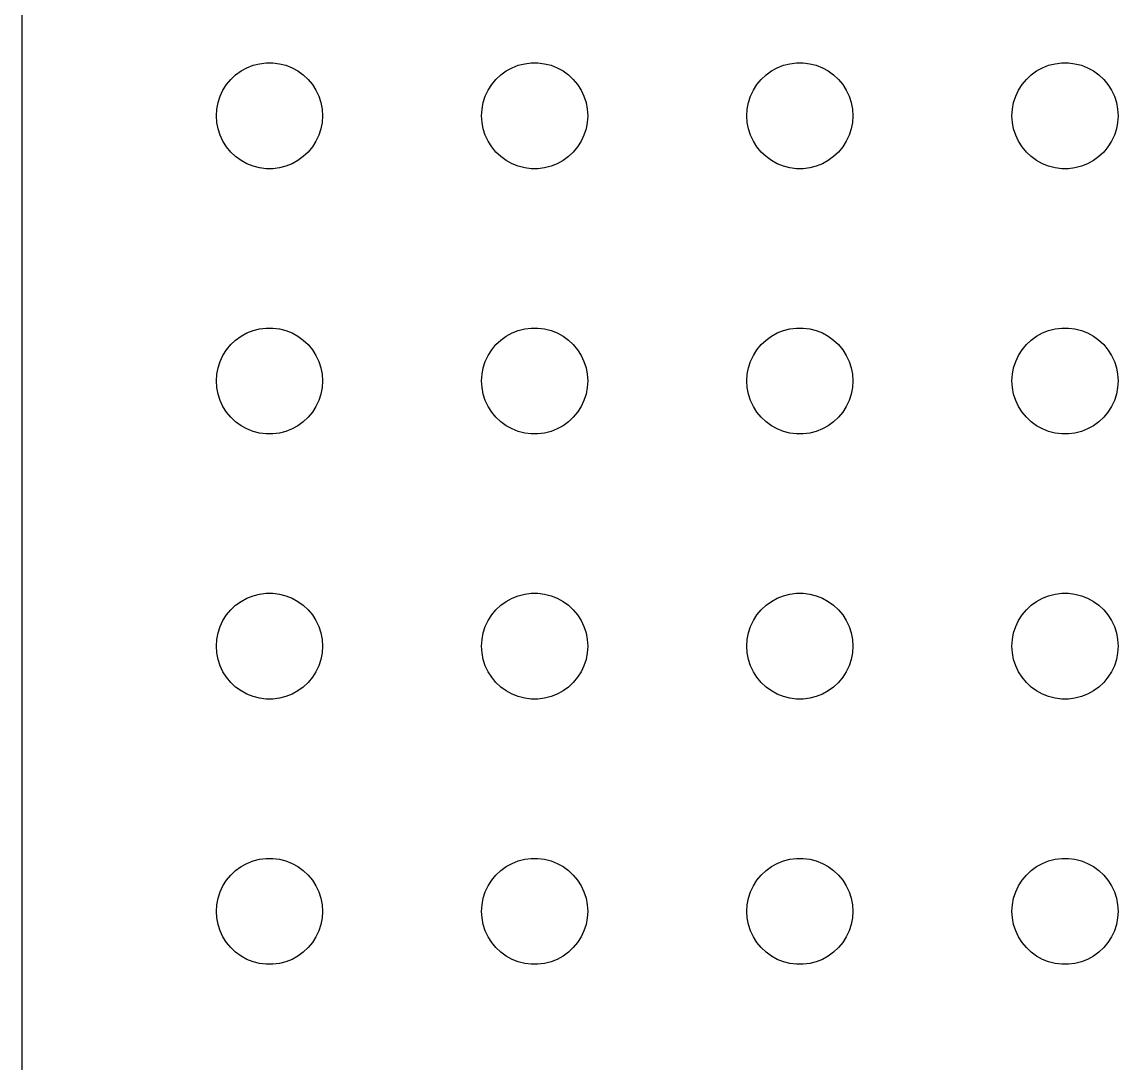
# Model space of a CAD drawing. Header units: metres. Extents: x -142 to 142, y -112 to 112.
# Drawn here: x -142 to -111, y 25.71 to 55.15 of the extents above; entities that cross this region are included whole.
import ezdxf

# ---------------------------------------------------------------- set-up
doc = ezdxf.new("R2010")
doc.units = ezdxf.units.M

msp = doc.modelspace()

# ---------------------------------------------------------------- linework, layer by layer
for p, q in [((-142, 107), (-142, -107)), ((-135.464, 53.9266), (-135.281, 53.9734)), ((-135.281, 53.9734), (-135.094, 53.997)), ((-135.094, 53.997), (-134.906, 53.997)), ((-134.906, 53.997), (-134.719, 53.9734)), ((-134.719, 53.9734), (-134.536, 53.9266)), ((-127.964, 53.9266), (-127.781, 53.9734)), ((-127.781, 53.9734), (-127.594, 53.997)), ((-127.594, 53.997), (-127.406, 53.997)), ((-127.406, 53.997), (-127.219, 53.9734)), ((-127.219, 53.9734), (-127.036, 53.9266)), ((-120.464, 53.9266), (-120.281, 53.9734)), ((-120.281, 53.9734), (-120.094, 53.997)), ((-120.094, 53.997), (-119.906, 53.997)), ((-119.906, 53.997), (-119.719, 53.9734)), ((-119.719, 53.9734), (-119.536, 53.9266)), ((-112.964, 53.9266), (-112.781, 53.9734)), ((-112.781, 53.9734), (-112.594, 53.997)), ((-112.594, 53.997), (-112.406, 53.997)), ((-112.406, 53.997), (-112.219, 53.9734)), ((-112.219, 53.9734), (-112.036, 53.9266)), ((-136.093, 53.5268), (-135.956, 53.6558)), ((-135.956, 53.6558), (-135.804, 53.7665)), ((-135.804, 53.7665), (-135.639, 53.8572)), ((-135.639, 53.8572), (-135.464, 53.9266)), ((-134.536, 53.9266), (-134.361, 53.8572)), ((-134.361, 53.8572), (-134.196, 53.7665)), ((-134.196, 53.7665), (-134.044, 53.6558)), ((-134.044, 53.6558), (-133.907, 53.5268)), ((-128.593, 53.5268), (-128.456, 53.6558)), ((-128.456, 53.6558), (-128.304, 53.7665)), ((-128.304, 53.7665), (-128.139, 53.8572)), ((-128.139, 53.8572), (-127.964, 53.9266)), ((-127.036, 53.9266), (-126.861, 53.8572)), ((-126.861, 53.8572), (-126.696, 53.7665)), ((-126.696, 53.7665), (-126.544, 53.6558)), ((-126.544, 53.6558), (-126.407, 53.5268)), ((-121.093, 53.5268), (-120.956, 53.6558)), ((-120.956, 53.6558), (-120.804, 53.7665)), ((-120.804, 53.7665), (-120.639, 53.8572)), ((-120.639, 53.8572), (-120.464, 53.9266)), ((-119.536, 53.9266), (-119.361, 53.8572)), ((-119.361, 53.8572), (-119.196, 53.7665)), ((-119.196, 53.7665), (-119.044, 53.6558)), ((-119.044, 53.6558), (-118.907, 53.5268)), ((-113.593, 53.5268), (-113.456, 53.6558)), ((-113.456, 53.6558), (-113.304, 53.7665)), ((-113.304, 53.7665), (-113.139, 53.8572)), ((-113.139, 53.8572), (-112.964, 53.9266)), ((-112.036, 53.9266), (-111.861, 53.8572)), ((-111.861, 53.8572), (-111.696, 53.7665)), ((-111.696, 53.7665), (-111.544, 53.6558)), ((-111.544, 53.6558), (-111.407, 53.5268)), ((-136.314, 53.2226), (-136.214, 53.3817)), ((-136.214, 53.3817), (-136.093, 53.5268)), ((-133.907, 53.5268), (-133.786, 53.3817)), ((-133.786, 53.3817), (-133.686, 53.2226)), ((-128.814, 53.2226), (-128.714, 53.3817)), ((-128.714, 53.3817), (-128.593, 53.5268)), ((-126.407, 53.5268), (-126.286, 53.3817)), ((-126.286, 53.3817), (-126.186, 53.2226)), ((-121.314, 53.2226), (-121.214, 53.3817)), ((-121.214, 53.3817), (-121.093, 53.5268)), ((-118.907, 53.5268), (-118.786, 53.3817)), ((-118.786, 53.3817), (-118.686, 53.2226)), ((-113.814, 53.2226), (-113.714, 53.3817)), ((-113.714, 53.3817), (-113.593, 53.5268)), ((-111.407, 53.5268), (-111.286, 53.3817)), ((-111.286, 53.3817), (-111.186, 53.2226)), ((-136.453, 52.873), (-136.395, 53.0522)), ((-136.395, 53.0522), (-136.314, 53.2226)), ((-133.686, 53.2226), (-133.605, 53.0522)), ((-133.605, 53.0522), (-133.547, 52.873)), ((-128.953, 52.873), (-128.895, 53.0522)), ((-128.895, 53.0522), (-128.814, 53.2226)), ((-126.186, 53.2226), (-126.105, 53.0522)), ((-126.105, 53.0522), (-126.047, 52.873)), ((-121.453, 52.873), (-121.395, 53.0522)), ((-121.395, 53.0522), (-121.314, 53.2226)), ((-118.686, 53.2226), (-118.605, 53.0522)), ((-118.605, 53.0522), (-118.547, 52.873)), ((-113.953, 52.873), (-113.895, 53.0522)), ((-113.895, 53.0522), (-113.814, 53.2226)), ((-111.186, 53.2226), (-111.105, 53.0522)), ((-111.105, 53.0522), (-111.047, 52.873)), ((-136.488, 52.688), (-136.453, 52.873)), ((-133.547, 52.873), (-133.512, 52.688)), ((-128.988, 52.688), (-128.953, 52.873)), ((-126.047, 52.873), (-126.012, 52.688)), ((-121.488, 52.688), (-121.453, 52.873)), ((-118.547, 52.873), (-118.512, 52.688)), ((-113.988, 52.688), (-113.953, 52.873)), ((-111.047, 52.873), (-111.012, 52.688)), ((-136.5, 52.5), (-136.488, 52.688)), ((-136.488, 52.312), (-136.5, 52.5)), ((-133.512, 52.688), (-133.5, 52.5)), ((-133.5, 52.5), (-133.512, 52.312)), ((-129, 52.5), (-128.988, 52.688)), ((-128.988, 52.312), (-129, 52.5)), ((-126.012, 52.688), (-126, 52.5)), ((-126, 52.5), (-126.012, 52.312)), ((-121.5, 52.5), (-121.488, 52.688)), ((-121.488, 52.312), (-121.5, 52.5)), ((-118.512, 52.688), (-118.5, 52.5)), ((-118.5, 52.5), (-118.512, 52.312)), ((-114, 52.5), (-113.988, 52.688)), ((-113.988, 52.312), (-114, 52.5)), ((-111.012, 52.688), (-111, 52.5)), ((-111, 52.5), (-111.012, 52.312)), ((-136.453, 52.127), (-136.488, 52.312)), ((-136.395, 51.9478), (-136.453, 52.127)), ((-133.547, 52.127), (-133.605, 51.9478)), ((-133.512, 52.312), (-133.547, 52.127)), ((-128.953, 52.127), (-128.988, 52.312)), ((-128.895, 51.9478), (-128.953, 52.127)), ((-126.047, 52.127), (-126.105, 51.9478)), ((-126.012, 52.312), (-126.047, 52.127)), ((-121.453, 52.127), (-121.488, 52.312)), ((-121.395, 51.9478), (-121.453, 52.127)), ((-118.547, 52.127), (-118.605, 51.9478)), ((-118.512, 52.312), (-118.547, 52.127)), ((-113.953, 52.127), (-113.988, 52.312)), ((-113.895, 51.9478), (-113.953, 52.127)), ((-111.047, 52.127), (-111.105, 51.9478)), ((-111.012, 52.312), (-111.047, 52.127)), ((-136.314, 51.7774), (-136.395, 51.9478)), ((-136.214, 51.6183), (-136.314, 51.7774)), ((-133.686, 51.7774), (-133.786, 51.6183)), ((-133.605, 51.9478), (-133.686, 51.7774)), ((-128.814, 51.7774), (-128.895, 51.9478)), ((-128.714, 51.6183), (-128.814, 51.7774)), ((-126.186, 51.7774), (-126.286, 51.6183)), ((-126.105, 51.9478), (-126.186, 51.7774)), ((-121.314, 51.7774), (-121.395, 51.9478)), ((-121.214, 51.6183), (-121.314, 51.7774)), ((-118.686, 51.7774), (-118.786, 51.6183)), ((-118.605, 51.9478), (-118.686, 51.7774)), ((-113.814, 51.7774), (-113.895, 51.9478)), ((-113.714, 51.6183), (-113.814, 51.7774)), ((-111.186, 51.7774), (-111.286, 51.6183)), ((-111.105, 51.9478), (-111.186, 51.7774)), ((-136.093, 51.4732), (-136.214, 51.6183)), ((-135.956, 51.3442), (-136.093, 51.4732)), ((-133.907, 51.4732), (-134.044, 51.3442)), ((-133.786, 51.6183), (-133.907, 51.4732)), ((-128.593, 51.4732), (-128.714, 51.6183)), ((-128.456, 51.3442), (-128.593, 51.4732)), ((-126.407, 51.4732), (-126.544, 51.3442)), ((-126.286, 51.6183), (-126.407, 51.4732)), ((-121.093, 51.4732), (-121.214, 51.6183)), ((-120.956, 51.3442), (-121.093, 51.4732)), ((-118.907, 51.4732), (-119.044, 51.3442)), ((-118.786, 51.6183), (-118.907, 51.4732)), ((-113.593, 51.4732), (-113.714, 51.6183)), ((-113.456, 51.3442), (-113.593, 51.4732)), ((-111.407, 51.4732), (-111.544, 51.3442)), ((-111.286, 51.6183), (-111.407, 51.4732)), ((-135.804, 51.2335), (-135.956, 51.3442)), ((-135.639, 51.1428), (-135.804, 51.2335)), ((-134.196, 51.2335), (-134.361, 51.1428)), ((-134.044, 51.3442), (-134.196, 51.2335)), ((-128.304, 51.2335), (-128.456, 51.3442)), ((-128.139, 51.1428), (-128.304, 51.2335)), ((-126.696, 51.2335), (-126.861, 51.1428)), ((-126.544, 51.3442), (-126.696, 51.2335)), ((-120.804, 51.2335), (-120.956, 51.3442)), ((-120.639, 51.1428), (-120.804, 51.2335)), ((-119.196, 51.2335), (-119.361, 51.1428)), ((-119.044, 51.3442), (-119.196, 51.2335)), ((-113.304, 51.2335), (-113.456, 51.3442)), ((-113.139, 51.1428), (-113.304, 51.2335)), ((-111.696, 51.2335), (-111.861, 51.1428)), ((-111.544, 51.3442), (-111.696, 51.2335)), ((-135.464, 51.0734), (-135.639, 51.1428)), ((-135.281, 51.0266), (-135.464, 51.0734)), ((-135.094, 51.003), (-135.281, 51.0266)), ((-134.906, 51.003), (-135.094, 51.003)), ((-134.719, 51.0266), (-134.906, 51.003)), ((-134.536, 51.0734), (-134.719, 51.0266)), ((-134.361, 51.1428), (-134.536, 51.0734)), ((-127.964, 51.0734), (-128.139, 51.1428)), ((-127.781, 51.0266), (-127.964, 51.0734)), ((-127.594, 51.003), (-127.781, 51.0266)), ((-127.406, 51.003), (-127.594, 51.003)), ((-127.219, 51.0266), (-127.406, 51.003)), ((-127.036, 51.0734), (-127.219, 51.0266)), ((-126.861, 51.1428), (-127.036, 51.0734)), ((-120.464, 51.0734), (-120.639, 51.1428)), ((-120.281, 51.0266), (-120.464, 51.0734)), ((-120.094, 51.003), (-120.281, 51.0266)), ((-119.906, 51.003), (-120.094, 51.003)), ((-119.719, 51.0266), (-119.906, 51.003)), ((-119.536, 51.0734), (-119.719, 51.0266)), ((-119.361, 51.1428), (-119.536, 51.0734)), ((-112.964, 51.0734), (-113.139, 51.1428)), ((-112.781, 51.0266), (-112.964, 51.0734)), ((-112.594, 51.003), (-112.781, 51.0266)), ((-112.406, 51.003), (-112.594, 51.003)), ((-112.219, 51.0266), (-112.406, 51.003)), ((-112.036, 51.0734), (-112.219, 51.0266)), ((-111.861, 51.1428), (-112.036, 51.0734)), ((-135.956, 46.1558), (-135.804, 46.2665)), ((-135.804, 46.2665), (-135.639, 46.3572)), ((-135.639, 46.3572), (-135.464, 46.4266)), ((-135.464, 46.4266), (-135.281, 46.4734)), ((-135.281, 46.4734), (-135.094, 46.497)), ((-135.094, 46.497), (-134.906, 46.497)), ((-134.906, 46.497), (-134.719, 46.4734)), ((-134.719, 46.4734), (-134.536, 46.4266)), ((-134.536, 46.4266), (-134.361, 46.3572)), ((-134.361, 46.3572), (-134.196, 46.2665)), ((-134.196, 46.2665), (-134.044, 46.1558)), ((-128.456, 46.1558), (-128.304, 46.2665)), ((-128.304, 46.2665), (-128.139, 46.3572)), ((-128.139, 46.3572), (-127.964, 46.4266)), ((-127.964, 46.4266), (-127.781, 46.4734)), ((-127.781, 46.4734), (-127.594, 46.497)), ((-127.594, 46.497), (-127.406, 46.497)), ((-127.406, 46.497), (-127.219, 46.4734)), ((-127.219, 46.4734), (-127.036, 46.4266)), ((-127.036, 46.4266), (-126.861, 46.3572)), ((-126.861, 46.3572), (-126.696, 46.2665)), ((-126.696, 46.2665), (-126.544, 46.1558)), ((-120.956, 46.1558), (-120.804, 46.2665)), ((-120.804, 46.2665), (-120.639, 46.3572)), ((-120.639, 46.3572), (-120.464, 46.4266)), ((-120.464, 46.4266), (-120.281, 46.4734)), ((-120.281, 46.4734), (-120.094, 46.497)), ((-120.094, 46.497), (-119.906, 46.497)), ((-119.906, 46.497), (-119.719, 46.4734)), ((-119.719, 46.4734), (-119.536, 46.4266)), ((-119.536, 46.4266), (-119.361, 46.3572)), ((-119.361, 46.3572), (-119.196, 46.2665)), ((-119.196, 46.2665), (-119.044, 46.1558)), ((-113.456, 46.1558), (-113.304, 46.2665)), ((-113.304, 46.2665), (-113.139, 46.3572)), ((-113.139, 46.3572), (-112.964, 46.4266)), ((-112.964, 46.4266), (-112.781, 46.4734)), ((-112.781, 46.4734), (-112.594, 46.497)), ((-112.594, 46.497), (-112.406, 46.497)), ((-112.406, 46.497), (-112.219, 46.4734)), ((-112.219, 46.4734), (-112.036, 46.4266)), ((-112.036, 46.4266), (-111.861, 46.3572)), ((-111.861, 46.3572), (-111.696, 46.2665)), ((-111.696, 46.2665), (-111.544, 46.1558)), ((-136.314, 45.7226), (-136.214, 45.8817)), ((-136.214, 45.8817), (-136.093, 46.0268)), ((-136.093, 46.0268), (-135.956, 46.1558)), ((-134.044, 46.1558), (-133.907, 46.0268)), ((-133.907, 46.0268), (-133.786, 45.8817)), ((-133.786, 45.8817), (-133.686, 45.7226)), ((-128.814, 45.7226), (-128.714, 45.8817)), ((-128.714, 45.8817), (-128.593, 46.0268)), ((-128.593, 46.0268), (-128.456, 46.1558)), ((-126.544, 46.1558), (-126.407, 46.0268)), ((-126.407, 46.0268), (-126.286, 45.8817)), ((-126.286, 45.8817), (-126.186, 45.7226)), ((-121.314, 45.7226), (-121.214, 45.8817)), ((-121.214, 45.8817), (-121.093, 46.0268)), ((-121.093, 46.0268), (-120.956, 46.1558)), ((-119.044, 46.1558), (-118.907, 46.0268)), ((-118.907, 46.0268), (-118.786, 45.8817)), ((-118.786, 45.8817), (-118.686, 45.7226)), ((-113.814, 45.7226), (-113.714, 45.8817)), ((-113.714, 45.8817), (-113.593, 46.0268)), ((-113.593, 46.0268), (-113.456, 46.1558)), ((-111.544, 46.1558), (-111.407, 46.0268)), ((-111.407, 46.0268), (-111.286, 45.8817)), ((-111.286, 45.8817), (-111.186, 45.7226)), ((-136.395, 45.5522), (-136.314, 45.7226)), ((-133.686, 45.7226), (-133.605, 45.5522)), ((-128.895, 45.5522), (-128.814, 45.7226)), ((-126.186, 45.7226), (-126.105, 45.5522)), ((-121.395, 45.5522), (-121.314, 45.7226)), ((-118.686, 45.7226), (-118.605, 45.5522)), ((-113.895, 45.5522), (-113.814, 45.7226)), ((-111.186, 45.7226), (-111.105, 45.5522)), ((-136.488, 45.188), (-136.453, 45.373)), ((-136.453, 45.373), (-136.395, 45.5522)), ((-133.605, 45.5522), (-133.547, 45.373)), ((-133.547, 45.373), (-133.512, 45.188)), ((-128.988, 45.188), (-128.953, 45.373)), ((-128.953, 45.373), (-128.895, 45.5522)), ((-126.105, 45.5522), (-126.047, 45.373)), ((-126.047, 45.373), (-126.012, 45.188)), ((-121.488, 45.188), (-121.453, 45.373)), ((-121.453, 45.373), (-121.395, 45.5522)), ((-118.605, 45.5522), (-118.547, 45.373)), ((-118.547, 45.373), (-118.512, 45.188)), ((-113.988, 45.188), (-113.953, 45.373)), ((-113.953, 45.373), (-113.895, 45.5522)), ((-111.105, 45.5522), (-111.047, 45.373)), ((-111.047, 45.373), (-111.012, 45.188)), ((-136.5, 45), (-136.488, 45.188)), ((-136.488, 44.812), (-136.5, 45)), ((-133.512, 45.188), (-133.5, 45)), ((-133.5, 45), (-133.512, 44.812)), ((-129, 45), (-128.988, 45.188)), ((-128.988, 44.812), (-129, 45)), ((-126.012, 45.188), (-126, 45)), ((-126, 45), (-126.012, 44.812)), ((-121.5, 45), (-121.488, 45.188)), ((-121.488, 44.812), (-121.5, 45)), ((-118.512, 45.188), (-118.5, 45)), ((-118.5, 45), (-118.512, 44.812)), ((-114, 45), (-113.988, 45.188)), ((-113.988, 44.812), (-114, 45)), ((-111.012, 45.188), (-111, 45)), ((-111, 45), (-111.012, 44.812)), ((-136.453, 44.627), (-136.488, 44.812)), ((-133.512, 44.812), (-133.547, 44.627)), ((-128.953, 44.627), (-128.988, 44.812)), ((-126.012, 44.812), (-126.047, 44.627)), ((-121.453, 44.627), (-121.488, 44.812)), ((-118.512, 44.812), (-118.547, 44.627)), ((-113.953, 44.627), (-113.988, 44.812)), ((-111.012, 44.812), (-111.047, 44.627)), ((-136.395, 44.4478), (-136.453, 44.627)), ((-136.314, 44.2774), (-136.395, 44.4478)), ((-133.605, 44.4478), (-133.686, 44.2774)), ((-133.547, 44.627), (-133.605, 44.4478)), ((-128.895, 44.4478), (-128.953, 44.627)), ((-128.814, 44.2774), (-128.895, 44.4478)), ((-126.105, 44.4478), (-126.186, 44.2774)), ((-126.047, 44.627), (-126.105, 44.4478)), ((-121.395, 44.4478), (-121.453, 44.627)), ((-121.314, 44.2774), (-121.395, 44.4478)), ((-118.605, 44.4478), (-118.686, 44.2774)), ((-118.547, 44.627), (-118.605, 44.4478)), ((-113.895, 44.4478), (-113.953, 44.627)), ((-113.814, 44.2774), (-113.895, 44.4478)), ((-111.105, 44.4478), (-111.186, 44.2774)), ((-111.047, 44.627), (-111.105, 44.4478)), ((-136.214, 44.1183), (-136.314, 44.2774)), ((-136.093, 43.9732), (-136.214, 44.1183)), ((-133.786, 44.1183), (-133.907, 43.9732)), ((-133.686, 44.2774), (-133.786, 44.1183)), ((-128.714, 44.1183), (-128.814, 44.2774)), ((-128.593, 43.9732), (-128.714, 44.1183)), ((-126.286, 44.1183), (-126.407, 43.9732)), ((-126.186, 44.2774), (-126.286, 44.1183)), ((-121.214, 44.1183), (-121.314, 44.2774)), ((-121.093, 43.9732), (-121.214, 44.1183)), ((-118.786, 44.1183), (-118.907, 43.9732)), ((-118.686, 44.2774), (-118.786, 44.1183)), ((-113.714, 44.1183), (-113.814, 44.2774)), ((-113.593, 43.9732), (-113.714, 44.1183)), ((-111.286, 44.1183), (-111.407, 43.9732)), ((-111.186, 44.2774), (-111.286, 44.1183)), ((-135.956, 43.8442), (-136.093, 43.9732)), ((-135.804, 43.7335), (-135.956, 43.8442)), ((-135.639, 43.6428), (-135.804, 43.7335)), ((-134.196, 43.7335), (-134.361, 43.6428)), ((-134.044, 43.8442), (-134.196, 43.7335)), ((-133.907, 43.9732), (-134.044, 43.8442)), ((-128.456, 43.8442), (-128.593, 43.9732)), ((-128.304, 43.7335), (-128.456, 43.8442)), ((-128.139, 43.6428), (-128.304, 43.7335)), ((-126.696, 43.7335), (-126.861, 43.6428)), ((-126.544, 43.8442), (-126.696, 43.7335)), ((-126.407, 43.9732), (-126.544, 43.8442)), ((-120.956, 43.8442), (-121.093, 43.9732)), ((-120.804, 43.7335), (-120.956, 43.8442)), ((-120.639, 43.6428), (-120.804, 43.7335)), ((-119.196, 43.7335), (-119.361, 43.6428)), ((-119.044, 43.8442), (-119.196, 43.7335)), ((-118.907, 43.9732), (-119.044, 43.8442)), ((-113.456, 43.8442), (-113.593, 43.9732)), ((-113.304, 43.7335), (-113.456, 43.8442)), ((-113.139, 43.6428), (-113.304, 43.7335)), ((-111.696, 43.7335), (-111.861, 43.6428)), ((-111.544, 43.8442), (-111.696, 43.7335)), ((-111.407, 43.9732), (-111.544, 43.8442)), ((-135.464, 43.5734), (-135.639, 43.6428)), ((-135.281, 43.5266), (-135.464, 43.5734)), ((-135.094, 43.503), (-135.281, 43.5266)), ((-134.906, 43.503), (-135.094, 43.503)), ((-134.719, 43.5266), (-134.906, 43.503)), ((-134.536, 43.5734), (-134.719, 43.5266)), ((-134.361, 43.6428), (-134.536, 43.5734)), ((-127.964, 43.5734), (-128.139, 43.6428)), ((-127.781, 43.5266), (-127.964, 43.5734)), ((-127.594, 43.503), (-127.781, 43.5266)), ((-127.406, 43.503), (-127.594, 43.503)), ((-127.219, 43.5266), (-127.406, 43.503)), ((-127.036, 43.5734), (-127.219, 43.5266)), ((-126.861, 43.6428), (-127.036, 43.5734)), ((-120.464, 43.5734), (-120.639, 43.6428)), ((-120.281, 43.5266), (-120.464, 43.5734)), ((-120.094, 43.503), (-120.281, 43.5266)), ((-119.906, 43.503), (-120.094, 43.503)), ((-119.719, 43.5266), (-119.906, 43.503)), ((-119.536, 43.5734), (-119.719, 43.5266)), ((-119.361, 43.6428), (-119.536, 43.5734)), ((-112.964, 43.5734), (-113.139, 43.6428)), ((-112.781, 43.5266), (-112.964, 43.5734)), ((-112.594, 43.503), (-112.781, 43.5266)), ((-112.406, 43.503), (-112.594, 43.503)), ((-112.219, 43.5266), (-112.406, 43.503)), ((-112.036, 43.5734), (-112.219, 43.5266)), ((-111.861, 43.6428), (-112.036, 43.5734)), ((-135.956, 38.6558), (-135.804, 38.7665)), ((-135.804, 38.7665), (-135.639, 38.8572)), ((-135.639, 38.8572), (-135.464, 38.9266)), ((-135.464, 38.9266), (-135.281, 38.9734)), ((-135.281, 38.9734), (-135.094, 38.997)), ((-135.094, 38.997), (-134.906, 38.997)), ((-134.906, 38.997), (-134.719, 38.9734)), ((-134.719, 38.9734), (-134.536, 38.9266)), ((-134.536, 38.9266), (-134.361, 38.8572)), ((-134.361, 38.8572), (-134.196, 38.7665)), ((-134.196, 38.7665), (-134.044, 38.6558)), ((-128.456, 38.6558), (-128.304, 38.7665)), ((-128.304, 38.7665), (-128.139, 38.8572)), ((-128.139, 38.8572), (-127.964, 38.9266)), ((-127.964, 38.9266), (-127.781, 38.9734)), ((-127.781, 38.9734), (-127.594, 38.997)), ((-127.594, 38.997), (-127.406, 38.997)), ((-127.406, 38.997), (-127.219, 38.9734)), ((-127.219, 38.9734), (-127.036, 38.9266)), ((-127.036, 38.9266), (-126.861, 38.8572)), ((-126.861, 38.8572), (-126.696, 38.7665)), ((-126.696, 38.7665), (-126.544, 38.6558)), ((-120.956, 38.6558), (-120.804, 38.7665)), ((-120.804, 38.7665), (-120.639, 38.8572)), ((-120.639, 38.8572), (-120.464, 38.9266)), ((-120.464, 38.9266), (-120.281, 38.9734)), ((-120.281, 38.9734), (-120.094, 38.997)), ((-120.094, 38.997), (-119.906, 38.997)), ((-119.906, 38.997), (-119.719, 38.9734)), ((-119.719, 38.9734), (-119.536, 38.9266)), ((-119.536, 38.9266), (-119.361, 38.8572)), ((-119.361, 38.8572), (-119.196, 38.7665)), ((-119.196, 38.7665), (-119.044, 38.6558)), ((-113.456, 38.6558), (-113.304, 38.7665)), ((-113.304, 38.7665), (-113.139, 38.8572)), ((-113.139, 38.8572), (-112.964, 38.9266)), ((-112.964, 38.9266), (-112.781, 38.9734)), ((-112.781, 38.9734), (-112.594, 38.997)), ((-112.594, 38.997), (-112.406, 38.997)), ((-112.406, 38.997), (-112.219, 38.9734)), ((-112.219, 38.9734), (-112.036, 38.9266)), ((-112.036, 38.9266), (-111.861, 38.8572)), ((-111.861, 38.8572), (-111.696, 38.7665)), ((-111.696, 38.7665), (-111.544, 38.6558)), ((-136.214, 38.3817), (-136.093, 38.5268)), ((-136.093, 38.5268), (-135.956, 38.6558)), ((-134.044, 38.6558), (-133.907, 38.5268)), ((-133.907, 38.5268), (-133.786, 38.3817)), ((-128.714, 38.3817), (-128.593, 38.5268)), ((-128.593, 38.5268), (-128.456, 38.6558)), ((-126.544, 38.6558), (-126.407, 38.5268)), ((-126.407, 38.5268), (-126.286, 38.3817)), ((-121.214, 38.3817), (-121.093, 38.5268)), ((-121.093, 38.5268), (-120.956, 38.6558)), ((-119.044, 38.6558), (-118.907, 38.5268)), ((-118.907, 38.5268), (-118.786, 38.3817)), ((-113.714, 38.3817), (-113.593, 38.5268)), ((-113.593, 38.5268), (-113.456, 38.6558)), ((-111.544, 38.6558), (-111.407, 38.5268)), ((-111.407, 38.5268), (-111.286, 38.3817)), ((-136.395, 38.0522), (-136.314, 38.2226)), ((-136.314, 38.2226), (-136.214, 38.3817)), ((-133.786, 38.3817), (-133.686, 38.2226)), ((-133.686, 38.2226), (-133.605, 38.0522)), ((-128.895, 38.0522), (-128.814, 38.2226)), ((-128.814, 38.2226), (-128.714, 38.3817)), ((-126.286, 38.3817), (-126.186, 38.2226)), ((-126.186, 38.2226), (-126.105, 38.0522)), ((-121.395, 38.0522), (-121.314, 38.2226)), ((-121.314, 38.2226), (-121.214, 38.3817)), ((-118.786, 38.3817), (-118.686, 38.2226)), ((-118.686, 38.2226), (-118.605, 38.0522)), ((-113.895, 38.0522), (-113.814, 38.2226)), ((-113.814, 38.2226), (-113.714, 38.3817)), ((-111.286, 38.3817), (-111.186, 38.2226)), ((-111.186, 38.2226), (-111.105, 38.0522)), ((-136.488, 37.688), (-136.453, 37.873)), ((-136.453, 37.873), (-136.395, 38.0522)), ((-133.605, 38.0522), (-133.547, 37.873)), ((-133.547, 37.873), (-133.512, 37.688)), ((-128.988, 37.688), (-128.953, 37.873)), ((-128.953, 37.873), (-128.895, 38.0522)), ((-126.105, 38.0522), (-126.047, 37.873)), ((-126.047, 37.873), (-126.012, 37.688)), ((-121.488, 37.688), (-121.453, 37.873)), ((-121.453, 37.873), (-121.395, 38.0522)), ((-118.605, 38.0522), (-118.547, 37.873)), ((-118.547, 37.873), (-118.512, 37.688)), ((-113.988, 37.688), (-113.953, 37.873)), ((-113.953, 37.873), (-113.895, 38.0522)), ((-111.105, 38.0522), (-111.047, 37.873)), ((-111.047, 37.873), (-111.012, 37.688)), ((-136.5, 37.5), (-136.488, 37.688)), ((-133.512, 37.688), (-133.5, 37.5)), ((-129, 37.5), (-128.988, 37.688)), ((-126.012, 37.688), (-126, 37.5)), ((-121.5, 37.5), (-121.488, 37.688)), ((-118.512, 37.688), (-118.5, 37.5)), ((-114, 37.5), (-113.988, 37.688)), ((-111.012, 37.688), (-111, 37.5)), ((-136.488, 37.312), (-136.5, 37.5)), ((-136.453, 37.127), (-136.488, 37.312)), ((-133.512, 37.312), (-133.547, 37.127)), ((-133.5, 37.5), (-133.512, 37.312)), ((-128.988, 37.312), (-129, 37.5)), ((-128.953, 37.127), (-128.988, 37.312)), ((-126.012, 37.312), (-126.047, 37.127)), ((-126, 37.5), (-126.012, 37.312)), ((-121.488, 37.312), (-121.5, 37.5)), ((-121.453, 37.127), (-121.488, 37.312)), ((-118.512, 37.312), (-118.547, 37.127)), ((-118.5, 37.5), (-118.512, 37.312)), ((-113.988, 37.312), (-114, 37.5)), ((-113.953, 37.127), (-113.988, 37.312)), ((-111.012, 37.312), (-111.047, 37.127)), ((-111, 37.5), (-111.012, 37.312)), ((-136.395, 36.9478), (-136.453, 37.127)), ((-136.314, 36.7774), (-136.395, 36.9478)), ((-133.605, 36.9478), (-133.686, 36.7774)), ((-133.547, 37.127), (-133.605, 36.9478)), ((-128.895, 36.9478), (-128.953, 37.127)), ((-128.814, 36.7774), (-128.895, 36.9478)), ((-126.105, 36.9478), (-126.186, 36.7774)), ((-126.047, 37.127), (-126.105, 36.9478)), ((-121.395, 36.9478), (-121.453, 37.127)), ((-121.314, 36.7774), (-121.395, 36.9478)), ((-118.605, 36.9478), (-118.686, 36.7774)), ((-118.547, 37.127), (-118.605, 36.9478)), ((-113.895, 36.9478), (-113.953, 37.127)), ((-113.814, 36.7774), (-113.895, 36.9478)), ((-111.105, 36.9478), (-111.186, 36.7774)), ((-111.047, 37.127), (-111.105, 36.9478)), ((-136.214, 36.6183), (-136.314, 36.7774)), ((-136.093, 36.4732), (-136.214, 36.6183)), ((-133.786, 36.6183), (-133.907, 36.4732)), ((-133.686, 36.7774), (-133.786, 36.6183)), ((-128.714, 36.6183), (-128.814, 36.7774)), ((-128.593, 36.4732), (-128.714, 36.6183)), ((-126.286, 36.6183), (-126.407, 36.4732)), ((-126.186, 36.7774), (-126.286, 36.6183)), ((-121.214, 36.6183), (-121.314, 36.7774)), ((-121.093, 36.4732), (-121.214, 36.6183)), ((-118.786, 36.6183), (-118.907, 36.4732)), ((-118.686, 36.7774), (-118.786, 36.6183)), ((-113.714, 36.6183), (-113.814, 36.7774)), ((-113.593, 36.4732), (-113.714, 36.6183)), ((-111.286, 36.6183), (-111.407, 36.4732)), ((-111.186, 36.7774), (-111.286, 36.6183)), ((-135.956, 36.3442), (-136.093, 36.4732)), ((-135.804, 36.2335), (-135.956, 36.3442)), ((-134.044, 36.3442), (-134.196, 36.2335)), ((-133.907, 36.4732), (-134.044, 36.3442)), ((-128.456, 36.3442), (-128.593, 36.4732)), ((-128.304, 36.2335), (-128.456, 36.3442)), ((-126.544, 36.3442), (-126.696, 36.2335)), ((-126.407, 36.4732), (-126.544, 36.3442)), ((-120.956, 36.3442), (-121.093, 36.4732)), ((-120.804, 36.2335), (-120.956, 36.3442)), ((-119.044, 36.3442), (-119.196, 36.2335)), ((-118.907, 36.4732), (-119.044, 36.3442)), ((-113.456, 36.3442), (-113.593, 36.4732)), ((-113.304, 36.2335), (-113.456, 36.3442)), ((-111.544, 36.3442), (-111.696, 36.2335)), ((-111.407, 36.4732), (-111.544, 36.3442)), ((-135.639, 36.1428), (-135.804, 36.2335)), ((-135.464, 36.0734), (-135.639, 36.1428)), ((-135.281, 36.0266), (-135.464, 36.0734)), ((-135.094, 36.003), (-135.281, 36.0266)), ((-134.906, 36.003), (-135.094, 36.003)), ((-134.719, 36.0266), (-134.906, 36.003)), ((-134.536, 36.0734), (-134.719, 36.0266)), ((-134.361, 36.1428), (-134.536, 36.0734)), ((-134.196, 36.2335), (-134.361, 36.1428)), ((-128.139, 36.1428), (-128.304, 36.2335)), ((-127.964, 36.0734), (-128.139, 36.1428)), ((-127.781, 36.0266), (-127.964, 36.0734)), ((-127.594, 36.003), (-127.781, 36.0266)), ((-127.406, 36.003), (-127.594, 36.003)), ((-127.219, 36.0266), (-127.406, 36.003)), ((-127.036, 36.0734), (-127.219, 36.0266)), ((-126.861, 36.1428), (-127.036, 36.0734)), ((-126.696, 36.2335), (-126.861, 36.1428)), ((-120.639, 36.1428), (-120.804, 36.2335)), ((-120.464, 36.0734), (-120.639, 36.1428)), ((-120.281, 36.0266), (-120.464, 36.0734)), ((-120.094, 36.003), (-120.281, 36.0266)), ((-119.906, 36.003), (-120.094, 36.003)), ((-119.719, 36.0266), (-119.906, 36.003)), ((-119.536, 36.0734), (-119.719, 36.0266)), ((-119.361, 36.1428), (-119.536, 36.0734)), ((-119.196, 36.2335), (-119.361, 36.1428)), ((-113.139, 36.1428), (-113.304, 36.2335)), ((-112.964, 36.0734), (-113.139, 36.1428)), ((-112.781, 36.0266), (-112.964, 36.0734)), ((-112.594, 36.003), (-112.781, 36.0266)), ((-112.406, 36.003), (-112.594, 36.003)), ((-112.219, 36.0266), (-112.406, 36.003)), ((-112.036, 36.0734), (-112.219, 36.0266)), ((-111.861, 36.1428), (-112.036, 36.0734)), ((-111.696, 36.2335), (-111.861, 36.1428)), ((-135.804, 31.2665), (-135.639, 31.3572)), ((-135.639, 31.3572), (-135.464, 31.4266)), ((-135.464, 31.4266), (-135.281, 31.4734)), ((-135.281, 31.4734), (-135.094, 31.497)), ((-135.094, 31.497), (-134.906, 31.497)), ((-134.906, 31.497), (-134.719, 31.4734)), ((-134.719, 31.4734), (-134.536, 31.4266)), ((-134.536, 31.4266), (-134.361, 31.3572)), ((-134.361, 31.3572), (-134.196, 31.2665)), ((-128.304, 31.2665), (-128.139, 31.3572)), ((-128.139, 31.3572), (-127.964, 31.4266)), ((-127.964, 31.4266), (-127.781, 31.4734)), ((-127.781, 31.4734), (-127.594, 31.497)), ((-127.594, 31.497), (-127.406, 31.497)), ((-127.406, 31.497), (-127.219, 31.4734)), ((-127.219, 31.4734), (-127.036, 31.4266)), ((-127.036, 31.4266), (-126.861, 31.3572)), ((-126.861, 31.3572), (-126.696, 31.2665)), ((-120.804, 31.2665), (-120.639, 31.3572)), ((-120.639, 31.3572), (-120.464, 31.4266)), ((-120.464, 31.4266), (-120.281, 31.4734)), ((-120.281, 31.4734), (-120.094, 31.497)), ((-120.094, 31.497), (-119.906, 31.497)), ((-119.906, 31.497), (-119.719, 31.4734)), ((-119.719, 31.4734), (-119.536, 31.4266)), ((-119.536, 31.4266), (-119.361, 31.3572)), ((-119.361, 31.3572), (-119.196, 31.2665)), ((-113.304, 31.2665), (-113.139, 31.3572)), ((-113.139, 31.3572), (-112.964, 31.4266)), ((-112.964, 31.4266), (-112.781, 31.4734)), ((-112.781, 31.4734), (-112.594, 31.497)), ((-112.594, 31.497), (-112.406, 31.497)), ((-112.406, 31.497), (-112.219, 31.4734)), ((-112.219, 31.4734), (-112.036, 31.4266)), ((-112.036, 31.4266), (-111.861, 31.3572)), ((-111.861, 31.3572), (-111.696, 31.2665)), ((-136.214, 30.8817), (-136.093, 31.0268)), ((-136.093, 31.0268), (-135.956, 31.1558)), ((-135.956, 31.1558), (-135.804, 31.2665)), ((-134.196, 31.2665), (-134.044, 31.1558)), ((-134.044, 31.1558), (-133.907, 31.0268)), ((-133.907, 31.0268), (-133.786, 30.8817)), ((-128.714, 30.8817), (-128.593, 31.0268)), ((-128.593, 31.0268), (-128.456, 31.1558)), ((-128.456, 31.1558), (-128.304, 31.2665)), ((-126.696, 31.2665), (-126.544, 31.1558)), ((-126.544, 31.1558), (-126.407, 31.0268)), ((-126.407, 31.0268), (-126.286, 30.8817)), ((-121.214, 30.8817), (-121.093, 31.0268)), ((-121.093, 31.0268), (-120.956, 31.1558)), ((-120.956, 31.1558), (-120.804, 31.2665)), ((-119.196, 31.2665), (-119.044, 31.1558)), ((-119.044, 31.1558), (-118.907, 31.0268)), ((-118.907, 31.0268), (-118.786, 30.8817)), ((-113.714, 30.8817), (-113.593, 31.0268)), ((-113.593, 31.0268), (-113.456, 31.1558)), ((-113.456, 31.1558), (-113.304, 31.2665)), ((-111.696, 31.2665), (-111.544, 31.1558)), ((-111.544, 31.1558), (-111.407, 31.0268)), ((-111.407, 31.0268), (-111.286, 30.8817)), ((-136.395, 30.5522), (-136.314, 30.7226)), ((-136.314, 30.7226), (-136.214, 30.8817)), ((-133.786, 30.8817), (-133.686, 30.7226)), ((-133.686, 30.7226), (-133.605, 30.5522)), ((-128.895, 30.5522), (-128.814, 30.7226)), ((-128.814, 30.7226), (-128.714, 30.8817)), ((-126.286, 30.8817), (-126.186, 30.7226)), ((-126.186, 30.7226), (-126.105, 30.5522)), ((-121.395, 30.5522), (-121.314, 30.7226)), ((-121.314, 30.7226), (-121.214, 30.8817)), ((-118.786, 30.8817), (-118.686, 30.7226)), ((-118.686, 30.7226), (-118.605, 30.5522)), ((-113.895, 30.5522), (-113.814, 30.7226)), ((-113.814, 30.7226), (-113.714, 30.8817)), ((-111.286, 30.8817), (-111.186, 30.7226)), ((-111.186, 30.7226), (-111.105, 30.5522)), ((-136.453, 30.373), (-136.395, 30.5522)), ((-133.605, 30.5522), (-133.547, 30.373)), ((-128.953, 30.373), (-128.895, 30.5522)), ((-126.105, 30.5522), (-126.047, 30.373)), ((-121.453, 30.373), (-121.395, 30.5522)), ((-118.605, 30.5522), (-118.547, 30.373)), ((-113.953, 30.373), (-113.895, 30.5522)), ((-111.105, 30.5522), (-111.047, 30.373)), ((-136.5, 30), (-136.488, 30.188)), ((-136.488, 30.188), (-136.453, 30.373)), ((-133.547, 30.373), (-133.512, 30.188)), ((-133.512, 30.188), (-133.5, 30)), ((-129, 30), (-128.988, 30.188)), ((-128.988, 30.188), (-128.953, 30.373)), ((-126.047, 30.373), (-126.012, 30.188)), ((-126.012, 30.188), (-126, 30)), ((-121.5, 30), (-121.488, 30.188)), ((-121.488, 30.188), (-121.453, 30.373)), ((-118.547, 30.373), (-118.512, 30.188)), ((-118.512, 30.188), (-118.5, 30)), ((-114, 30), (-113.988, 30.188)), ((-113.988, 30.188), (-113.953, 30.373)), ((-111.047, 30.373), (-111.012, 30.188)), ((-111.012, 30.188), (-111, 30)), ((-136.488, 29.812), (-136.5, 30)), ((-136.453, 29.627), (-136.488, 29.812)), ((-133.512, 29.812), (-133.547, 29.627)), ((-133.5, 30), (-133.512, 29.812)), ((-128.988, 29.812), (-129, 30)), ((-128.953, 29.627), (-128.988, 29.812)), ((-126.012, 29.812), (-126.047, 29.627)), ((-126, 30), (-126.012, 29.812)), ((-121.488, 29.812), (-121.5, 30)), ((-121.453, 29.627), (-121.488, 29.812)), ((-118.512, 29.812), (-118.547, 29.627)), ((-118.5, 30), (-118.512, 29.812)), ((-113.988, 29.812), (-114, 30)), ((-113.953, 29.627), (-113.988, 29.812)), ((-111.012, 29.812), (-111.047, 29.627)), ((-111, 30), (-111.012, 29.812)), ((-136.395, 29.4478), (-136.453, 29.627)), ((-133.547, 29.627), (-133.605, 29.4478)), ((-128.895, 29.4478), (-128.953, 29.627)), ((-126.047, 29.627), (-126.105, 29.4478)), ((-121.395, 29.4478), (-121.453, 29.627)), ((-118.547, 29.627), (-118.605, 29.4478)), ((-113.895, 29.4478), (-113.953, 29.627)), ((-111.047, 29.627), (-111.105, 29.4478)), ((-136.314, 29.2774), (-136.395, 29.4478)), ((-136.214, 29.1183), (-136.314, 29.2774)), ((-133.686, 29.2774), (-133.786, 29.1183)), ((-133.605, 29.4478), (-133.686, 29.2774)), ((-128.814, 29.2774), (-128.895, 29.4478)), ((-128.714, 29.1183), (-128.814, 29.2774)), ((-126.186, 29.2774), (-126.286, 29.1183)), ((-126.105, 29.4478), (-126.186, 29.2774)), ((-121.314, 29.2774), (-121.395, 29.4478)), ((-121.214, 29.1183), (-121.314, 29.2774)), ((-118.686, 29.2774), (-118.786, 29.1183)), ((-118.605, 29.4478), (-118.686, 29.2774)), ((-113.814, 29.2774), (-113.895, 29.4478)), ((-113.714, 29.1183), (-113.814, 29.2774)), ((-111.186, 29.2774), (-111.286, 29.1183)), ((-111.105, 29.4478), (-111.186, 29.2774)), ((-136.093, 28.9732), (-136.214, 29.1183)), ((-135.956, 28.8442), (-136.093, 28.9732)), ((-135.804, 28.7335), (-135.956, 28.8442)), ((-134.044, 28.8442), (-134.196, 28.7335)), ((-133.907, 28.9732), (-134.044, 28.8442)), ((-133.786, 29.1183), (-133.907, 28.9732)), ((-128.593, 28.9732), (-128.714, 29.1183)), ((-128.456, 28.8442), (-128.593, 28.9732)), ((-128.304, 28.7335), (-128.456, 28.8442)), ((-126.544, 28.8442), (-126.696, 28.7335)), ((-126.407, 28.9732), (-126.544, 28.8442)), ((-126.286, 29.1183), (-126.407, 28.9732)), ((-121.093, 28.9732), (-121.214, 29.1183)), ((-120.956, 28.8442), (-121.093, 28.9732)), ((-120.804, 28.7335), (-120.956, 28.8442)), ((-119.044, 28.8442), (-119.196, 28.7335)), ((-118.907, 28.9732), (-119.044, 28.8442)), ((-118.786, 29.1183), (-118.907, 28.9732)), ((-113.593, 28.9732), (-113.714, 29.1183)), ((-113.456, 28.8442), (-113.593, 28.9732)), ((-113.304, 28.7335), (-113.456, 28.8442)), ((-111.544, 28.8442), (-111.696, 28.7335)), ((-111.407, 28.9732), (-111.544, 28.8442)), ((-111.286, 29.1183), (-111.407, 28.9732)), ((-135.639, 28.6427), (-135.804, 28.7335)), ((-135.464, 28.5734), (-135.639, 28.6427)), ((-135.281, 28.5266), (-135.464, 28.5734)), ((-135.094, 28.503), (-135.281, 28.5266)), ((-134.719, 28.5266), (-134.906, 28.503)), ((-134.536, 28.5734), (-134.719, 28.5266)), ((-134.361, 28.6427), (-134.536, 28.5734)), ((-134.196, 28.7335), (-134.361, 28.6427)), ((-128.139, 28.6427), (-128.304, 28.7335)), ((-127.964, 28.5734), (-128.139, 28.6427)), ((-127.781, 28.5266), (-127.964, 28.5734)), ((-127.594, 28.503), (-127.781, 28.5266)), ((-127.219, 28.5266), (-127.406, 28.503)), ((-127.036, 28.5734), (-127.219, 28.5266)), ((-126.861, 28.6427), (-127.036, 28.5734)), ((-126.696, 28.7335), (-126.861, 28.6427)), ((-120.639, 28.6427), (-120.804, 28.7335)), ((-120.464, 28.5734), (-120.639, 28.6427)), ((-120.281, 28.5266), (-120.464, 28.5734)), ((-120.094, 28.503), (-120.281, 28.5266)), ((-119.719, 28.5266), (-119.906, 28.503)), ((-119.536, 28.5734), (-119.719, 28.5266)), ((-119.361, 28.6427), (-119.536, 28.5734)), ((-119.196, 28.7335), (-119.361, 28.6427)), ((-113.139, 28.6427), (-113.304, 28.7335)), ((-112.964, 28.5734), (-113.139, 28.6427)), ((-112.781, 28.5266), (-112.964, 28.5734)), ((-112.594, 28.503), (-112.781, 28.5266)), ((-112.219, 28.5266), (-112.406, 28.503)), ((-112.036, 28.5734), (-112.219, 28.5266)), ((-111.861, 28.6427), (-112.036, 28.5734)), ((-111.696, 28.7335), (-111.861, 28.6427)), ((-134.906, 28.503), (-135.094, 28.503)), ((-127.406, 28.503), (-127.594, 28.503)), ((-119.906, 28.503), (-120.094, 28.503)), ((-112.406, 28.503), (-112.594, 28.503))]:
    msp.add_line(p, q)

doc.saveas('drawing.dxf')
